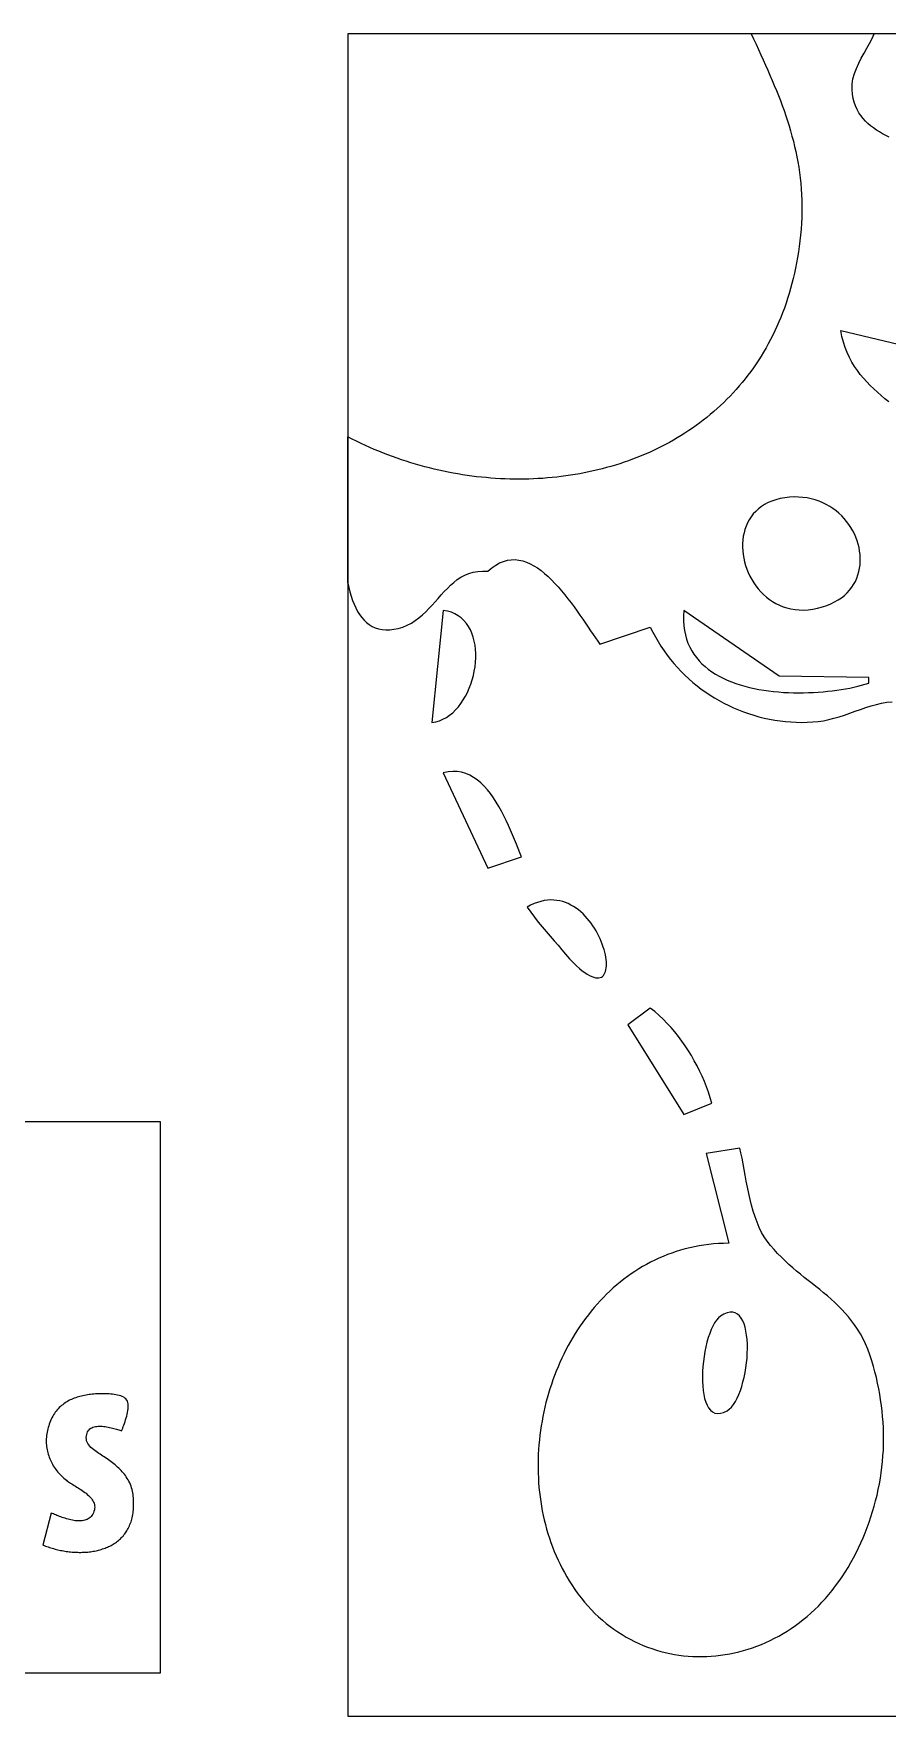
# Model space of a CAD drawing. Header units: millimetres. Extents: x 1 to 3601, y 1 to 1248.
# Drawn here: x 258.1 to 410.5, y 794.3 to 1094.8 of the extents above; entities that cross this region are included whole.
import ezdxf

# ---------------------------------------------------------------- set-up
doc = ezdxf.new("R2010")
doc.units = ezdxf.units.MM
doc.layers.add('MARCATGE', color=1, linetype='Continuous', lineweight=5)
doc.layers.add('NO IMPRES', color=5, linetype='Continuous', lineweight=5)

msp = doc.modelspace()

# ---------------------------------------------------------------- linework, layer by layer
at = {"layer": 'MARCATGE'}
msp.add_line((314.19, 996.66), (314.19, 1022.81), dxfattribs=at)
for points in [[(386.19, 1094.81), (386.63, 1093.86), (387.07, 1092.92), (387.5, 1091.98), (387.93, 1091.05), (388.35, 1090.13), (388.76, 1089.21), (389.17, 1088.29), (389.56, 1087.38), (389.95, 1086.47), (390.33, 1085.57), (390.7, 1084.67), (391.06, 1083.76), (391.41, 1082.86), (391.74, 1081.96), (392.07, 1081.06), (392.38, 1080.16), (392.68, 1079.26), (392.97, 1078.35), (393.24, 1077.44), (393.49, 1076.53), (393.74, 1075.62), (393.96, 1074.69), (394.17, 1073.77), (394.36, 1072.84), (394.54, 1071.9), (394.7, 1070.95), (394.84, 1070), (394.96, 1069.04), (395.06, 1068.06), (395.14, 1067.08), (395.2, 1066.09), (395.24, 1065.09), (395.26, 1064.08), (395.26, 1063.05), (395.23, 1062.01), (395.19, 1060.96), (395.11, 1059.89), (395.02, 1058.81), (394.91, 1057.81), (394.78, 1056.81), (394.64, 1055.83), (394.49, 1054.86), (394.32, 1053.9), (394.13, 1052.96), (393.93, 1052.02), (393.72, 1051.1), (393.49, 1050.19), (393.24, 1049.29), (392.98, 1048.4), (392.71, 1047.53), (392.43, 1046.67), (392.13, 1045.82), (391.81, 1044.98), (391.49, 1044.15), (391.15, 1043.34), (390.8, 1042.53), (390.43, 1041.74), (390.06, 1040.96), (389.67, 1040.2), (389.26, 1039.44), (388.85, 1038.7), (388.42, 1037.96), (387.99, 1037.24), (387.54, 1036.54), (387.07, 1035.84), (386.6, 1035.15), (386.12, 1034.48), (385.62, 1033.82), (385.12, 1033.17), (384.6, 1032.53), (384.08, 1031.91), (383.54, 1031.29), (382.99, 1030.69), (382.44, 1030.1), (381.87, 1029.52), (381.3, 1028.95), (380.71, 1028.4), (380.12, 1027.85), (379.51, 1027.32), (378.9, 1026.8), (378.28, 1026.29), (377.65, 1025.79), (377.01, 1025.31), (376.36, 1024.83), (375.71, 1024.37), (375.05, 1023.92), (374.37, 1023.48), (373.7, 1023.05), (373.01, 1022.63), (372.32, 1022.23), (371.62, 1021.83), (370.91, 1021.45), (370.2, 1021.08), (369.48, 1020.72), (368.75, 1020.38), (368.02, 1020.04), (367.28, 1019.72), (366.53, 1019.4), (365.78, 1019.1), (365.03, 1018.81), (364.27, 1018.53), (363.5, 1018.27), (362.73, 1018.01), (361.95, 1017.77), (361.17, 1017.53), (360.38, 1017.31), (359.59, 1017.1), (358.8, 1016.9), (358, 1016.72), (357.19, 1016.54), (356.39, 1016.38), (355.58, 1016.22), (354.76, 1016.08), (353.95, 1015.95), (353.13, 1015.83), (352.3, 1015.72), (351.48, 1015.63), (350.65, 1015.54), (349.82, 1015.47), (348.99, 1015.4), (348.15, 1015.35), (347.31, 1015.31), (346.48, 1015.28), (345.64, 1015.26), (344.79, 1015.26), (343.95, 1015.26), (343.11, 1015.28), (342.26, 1015.31), (341.42, 1015.34), (340.57, 1015.39), (339.72, 1015.45), (338.88, 1015.53), (338.03, 1015.61), (337.18, 1015.7), (336.34, 1015.81), (335.49, 1015.92), (334.64, 1016.05), (333.8, 1016.19), (332.96, 1016.34), (332.11, 1016.5), (331.27, 1016.67), (330.43, 1016.85), (329.59, 1017.05), (328.76, 1017.25), (327.92, 1017.47), (327.09, 1017.69), (326.26, 1017.93), (325.43, 1018.18), (324.6, 1018.44), (323.78, 1018.71), (322.96, 1018.99), (322.15, 1019.28), (321.33, 1019.59), (320.52, 1019.9), (319.72, 1020.23), (318.91, 1020.56), (318.11, 1020.91), (317.32, 1021.27), (316.53, 1021.64), (315.74, 1022.02), (314.96, 1022.41), (314.19, 1022.81)], [(410.87, 1076.34), (410.27, 1076.63), (409.68, 1076.94), (409.11, 1077.26), (408.56, 1077.6), (408.03, 1077.97), (407.52, 1078.35), (407.04, 1078.76), (406.59, 1079.2), (406.17, 1079.67), (405.78, 1080.17), (405.43, 1080.7), (405.12, 1081.28), (404.85, 1081.9), (404.62, 1082.55), (404.44, 1083.26), (404.31, 1084.01), (404.23, 1084.82), (404.24, 1085.78), (404.38, 1086.74), (404.64, 1087.68), (404.98, 1088.6), (405.4, 1089.52), (405.86, 1090.42), (406.35, 1091.31), (406.85, 1092.2), (407.34, 1093.08), (407.79, 1093.95), (408.19, 1094.81), (386.19, 1094.81)], [(410.78, 1029.05), (410.09, 1029.62), (409.41, 1030.2), (408.74, 1030.78), (408.09, 1031.38), (407.46, 1031.99), (406.84, 1032.62), (406.26, 1033.27), (405.69, 1033.95), (405.16, 1034.65), (404.66, 1035.39), (404.19, 1036.17), (403.75, 1036.99), (403.35, 1037.85), (403, 1038.76), (402.68, 1039.72), (402.41, 1040.74), (402.19, 1041.81), (424.19, 1036.54)], [(392.19, 1011.94), (391.37, 1011.79), (390.6, 1011.59), (389.88, 1011.35), (389.21, 1011.06), (388.59, 1010.73), (388.02, 1010.36), (387.49, 1009.95), (387.01, 1009.51), (386.58, 1009.04), (386.19, 1008.54), (385.85, 1008.01), (385.55, 1007.46), (385.3, 1006.88), (385.09, 1006.29), (384.92, 1005.67), (384.8, 1005.05), (384.71, 1004.41), (384.66, 1003.76), (384.66, 1003.11), (384.69, 1002.45), (384.77, 1001.79), (384.88, 1001.13), (385.02, 1000.48), (385.21, 999.83), (385.43, 999.19), (385.68, 998.56), (385.97, 997.94), (386.29, 997.34), (386.65, 996.75), (387.04, 996.19), (387.46, 995.65), (387.92, 995.14), (388.4, 994.65), (388.91, 994.19), (389.46, 993.77), (390.03, 993.39), (390.63, 993.04), (391.26, 992.73), (391.91, 992.47), (392.59, 992.25), (393.3, 992.08), (394.03, 991.96), (394.78, 991.9), (395.56, 991.89), (396.36, 991.94), (397.19, 992.04), (398.07, 992.22), (398.91, 992.44), (399.69, 992.7), (400.42, 992.99), (401.1, 993.32), (401.73, 993.69), (402.31, 994.09), (402.84, 994.51), (403.33, 994.97), (403.77, 995.44), (404.16, 995.95), (404.5, 996.47), (404.8, 997.01), (405.05, 997.57), (405.26, 998.15), (405.43, 998.74), (405.56, 999.34), (405.64, 999.94), (405.68, 1000.56), (405.69, 1001.18), (405.65, 1001.8), (405.57, 1002.42), (405.46, 1003.04), (405.31, 1003.66), (405.12, 1004.27), (404.89, 1004.87), (404.63, 1005.47), (404.34, 1006.05), (404.01, 1006.61), (403.64, 1007.17), (403.25, 1007.7), (402.82, 1008.21), (402.36, 1008.7), (401.87, 1009.17), (401.35, 1009.6), (400.8, 1010.01), (400.23, 1010.39), (399.62, 1010.74), (398.99, 1011.05), (398.33, 1011.33), (397.65, 1011.56), (396.94, 1011.75), (396.2, 1011.91), (395.45, 1012.01), (394.66, 1012.07), (393.86, 1012.08), (393.04, 1012.04), (392.19, 1011.94)], [(314.19, 996.66), (314.35, 995.9), (314.55, 995.11), (314.77, 994.34), (315.02, 993.61), (315.29, 992.91), (315.59, 992.26), (315.92, 991.64), (316.28, 991.07), (316.66, 990.55), (317.08, 990.08), (317.53, 989.65), (318.01, 989.28), (318.53, 988.97), (319.08, 988.72), (319.67, 988.53), (320.29, 988.41), (320.96, 988.35), (321.66, 988.36), (322.4, 988.44), (323.19, 988.6), (324.02, 988.85), (324.8, 989.17), (325.54, 989.55), (326.23, 989.99), (326.88, 990.47), (327.5, 991), (328.1, 991.56), (328.67, 992.14), (329.23, 992.74), (329.78, 993.36), (330.32, 993.97), (330.86, 994.58), (331.4, 995.18), (331.96, 995.76), (332.53, 996.31), (333.12, 996.83), (333.73, 997.31), (334.38, 997.73), (335.06, 998.1), (335.78, 998.4), (336.55, 998.63), (337.37, 998.78), (338.25, 998.84), (339.19, 998.81), (339.89, 999.41), (340.59, 999.91), (341.28, 1000.29), (341.98, 1000.58), (342.67, 1000.77), (343.36, 1000.86), (344.04, 1000.88), (344.72, 1000.81), (345.4, 1000.66), (346.07, 1000.44), (346.73, 1000.15), (347.39, 999.8), (348.04, 999.4), (348.68, 998.94), (349.31, 998.43), (349.94, 997.87), (350.56, 997.28), (351.17, 996.65), (351.76, 996), (352.35, 995.31), (352.93, 994.61), (353.49, 993.9), (354.04, 993.17), (354.58, 992.43), (355.11, 991.7), (355.62, 990.97), (356.12, 990.25), (356.61, 989.54), (357.08, 988.84), (357.53, 988.17), (357.97, 987.53), (358.39, 986.92), (358.8, 986.35), (359.19, 985.81), (368.19, 988.81), (368.62, 987.93), (369.09, 987.08), (369.58, 986.24), (370.09, 985.42), (370.64, 984.61), (371.2, 983.83), (371.79, 983.07), (372.41, 982.33), (373.05, 981.62), (373.7, 980.92), (374.38, 980.25), (375.08, 979.6), (375.81, 978.97), (376.55, 978.36), (377.3, 977.78), (378.08, 977.23), (378.87, 976.69), (379.68, 976.19), (380.51, 975.71), (381.34, 975.25), (382.2, 974.82), (383.07, 974.42), (383.95, 974.05), (384.84, 973.7), (385.74, 973.38), (386.65, 973.09), (387.58, 972.83), (388.51, 972.6), (389.45, 972.4), (390.4, 972.23), (391.36, 972.09), (392.32, 971.97), (393.29, 971.9), (394.26, 971.85), (395.24, 971.83), (396.22, 971.85), (397.2, 971.9), (398.19, 971.99), (399.11, 972.12), (400.04, 972.31), (400.97, 972.55), (401.91, 972.83), (402.86, 973.14), (403.81, 973.48), (404.76, 973.82), (405.71, 974.15), (406.66, 974.48), (407.61, 974.78), (408.55, 975.04), (409.49, 975.26), (410.43, 975.42), (411.36, 975.52)], [(331.19, 991.81), (329.19, 971.81), (329.87, 971.93), (330.53, 972.12), (331.17, 972.39), (331.77, 972.72), (332.35, 973.11), (332.9, 973.55), (333.42, 974.05), (333.91, 974.6), (334.37, 975.19), (334.79, 975.82), (335.18, 976.49), (335.54, 977.18), (335.86, 977.91), (336.14, 978.65), (336.39, 979.41), (336.59, 980.19), (336.76, 980.97), (336.89, 981.76), (336.97, 982.55), (337.02, 983.34), (337.02, 984.12), (336.98, 984.88), (336.89, 985.63), (336.75, 986.35), (336.57, 987.06), (336.34, 987.73), (336.06, 988.36), (335.73, 988.96), (335.35, 989.51), (334.92, 990.02), (334.44, 990.47), (333.9, 990.87), (333.3, 991.21), (332.66, 991.48), (331.95, 991.68), (331.19, 991.81)], [(374.19, 991.81), (374.13, 990.87), (374.13, 989.96), (374.18, 989.09), (374.29, 988.26), (374.45, 987.46), (374.66, 986.7), (374.92, 985.97), (375.23, 985.28), (375.58, 984.62), (375.98, 983.99), (376.42, 983.39), (376.89, 982.83), (377.41, 982.29), (377.96, 981.79), (378.54, 981.31), (379.16, 980.87), (379.81, 980.45), (380.49, 980.06), (381.19, 979.7), (381.92, 979.36), (382.67, 979.05), (383.45, 978.77), (384.24, 978.51), (385.06, 978.27), (385.88, 978.06), (386.73, 977.87), (387.58, 977.71), (388.45, 977.56), (389.32, 977.44), (390.21, 977.33), (391.09, 977.25), (391.99, 977.18), (392.88, 977.14), (393.77, 977.11), (394.66, 977.1), (395.55, 977.11), (396.43, 977.13), (397.31, 977.17), (398.17, 977.22), (399.03, 977.29), (399.87, 977.37), (400.69, 977.47), (401.51, 977.57), (402.3, 977.69), (403.07, 977.82), (403.82, 977.96), (404.55, 978.12), (405.25, 978.28), (405.93, 978.45), (406.57, 978.63), (407.19, 978.81), (407.19, 979.81), (391.19, 980.09), (374.19, 991.81)], [(331.19, 962.81), (339.19, 945.81), (345.19, 947.81), (344.89, 948.53), (344.59, 949.29), (344.27, 950.08), (343.93, 950.89), (343.59, 951.73), (343.22, 952.58), (342.84, 953.43), (342.45, 954.29), (342.03, 955.14), (341.6, 955.98), (341.14, 956.8), (340.66, 957.6), (340.16, 958.37), (339.64, 959.1), (339.09, 959.79), (338.52, 960.43), (337.92, 961.02), (337.3, 961.54), (336.64, 962), (335.96, 962.39), (335.24, 962.69), (334.5, 962.91), (333.72, 963.04), (332.91, 963.07), (332.07, 963), (331.19, 962.81)], [(346.19, 938.81), (346.84, 937.91), (347.5, 937.03), (348.18, 936.17), (348.87, 935.32), (349.58, 934.48), (350.3, 933.65), (351.04, 932.81), (351.71, 932.02), (352.39, 931.21), (353.06, 930.41), (353.75, 929.62), (354.47, 928.87), (355.02, 928.34), (355.55, 927.88), (356.04, 927.47), (356.5, 927.13), (356.94, 926.84), (357.35, 926.61), (357.73, 926.43), (358.08, 926.3), (358.41, 926.22), (358.71, 926.18), (358.98, 926.19), (359.23, 926.25), (359.45, 926.34), (359.65, 926.47), (359.82, 926.64), (359.97, 926.85), (360.09, 927.08), (360.19, 927.35), (360.27, 927.64), (360.32, 927.97), (360.35, 928.31), (360.36, 928.68), (360.34, 929.07), (360.3, 929.48), (360.24, 929.9), (360.16, 930.34), (360.05, 930.79), (359.93, 931.25), (359.79, 931.71), (359.62, 932.19), (359.44, 932.67), (359.23, 933.15), (359.01, 933.63), (358.76, 934.11), (358.5, 934.58), (358.22, 935.05), (357.93, 935.51), (357.61, 935.96), (357.28, 936.39), (356.93, 936.82), (356.56, 937.22), (356.18, 937.61), (355.78, 937.98), (355.36, 938.33), (354.93, 938.65), (354.48, 938.94), (354.02, 939.21), (353.55, 939.45), (353.06, 939.65), (352.56, 939.82), (352.04, 939.95), (351.51, 940.04), (350.96, 940.1), (350.41, 940.11), (349.84, 940.07), (349.26, 939.99), (348.67, 939.86), (348.06, 939.68), (347.45, 939.45), (346.82, 939.16), (346.19, 938.81)], [(368.19, 920.81), (364.19, 917.81), (374.19, 901.81), (379.19, 903.81), (378.89, 904.79), (378.57, 905.76), (378.22, 906.72), (377.84, 907.68), (377.43, 908.63), (377, 909.57), (376.54, 910.49), (376.05, 911.41), (375.54, 912.31), (375, 913.19), (374.43, 914.06), (373.84, 914.91), (373.22, 915.73), (372.58, 916.54), (371.91, 917.32), (371.22, 918.07), (370.5, 918.8), (369.75, 919.5), (368.98, 920.17), (368.19, 920.81)], [(378.19, 894.81), (382.19, 878.81), (381.28, 878.79), (380.39, 878.75), (379.5, 878.68), (378.63, 878.59), (377.77, 878.47), (376.92, 878.34), (376.07, 878.18), (375.24, 878), (374.42, 877.79), (373.61, 877.57), (372.81, 877.32), (372.02, 877.05), (371.25, 876.77), (370.48, 876.46), (369.72, 876.13), (368.98, 875.79), (368.25, 875.42), (367.53, 875.04), (366.82, 874.64), (366.12, 874.22), (365.44, 873.79), (364.76, 873.33), (364.1, 872.86), (363.45, 872.38), (362.81, 871.87), (362.19, 871.36), (361.58, 870.82), (360.98, 870.28), (360.39, 869.71), (359.81, 869.14), (359.25, 868.55), (358.7, 867.94), (358.16, 867.33), (357.64, 866.7), (357.13, 866.05), (356.63, 865.4), (356.14, 864.73), (355.67, 864.06), (355.21, 863.37), (354.77, 862.67), (354.34, 861.96), (353.92, 861.24), (353.52, 860.52), (353.13, 859.78), (352.75, 859.03), (352.39, 858.28), (352.04, 857.52), (351.71, 856.75), (351.39, 855.97), (351.08, 855.19), (350.79, 854.4), (350.52, 853.6), (350.26, 852.8), (350.01, 851.99), (349.78, 851.17), (349.56, 850.35), (349.36, 849.53), (349.17, 848.71), (349, 847.87), (348.85, 847.04), (348.71, 846.2), (348.58, 845.36), (348.47, 844.52), (348.38, 843.68), (348.3, 842.83), (348.24, 841.99), (348.19, 841.14), (348.16, 840.29), (348.14, 839.44), (348.14, 838.59), (348.16, 837.75), (348.2, 836.9), (348.25, 836.06), (348.31, 835.21), (348.4, 834.37), (348.5, 833.53), (348.62, 832.7), (348.75, 831.86), (348.9, 831.03), (349.07, 830.21), (349.25, 829.39), (349.46, 828.57), (349.68, 827.76), (349.91, 826.95), (350.17, 826.15), (350.44, 825.35), (350.73, 824.57), (351.04, 823.78), (351.36, 823.01), (351.71, 822.24), (352.07, 821.48), (352.45, 820.73), (352.85, 819.99), (353.26, 819.25), (353.7, 818.53), (354.15, 817.81), (354.7, 817), (355.26, 816.22), (355.84, 815.47), (356.43, 814.74), (357.04, 814.04), (357.67, 813.36), (358.31, 812.72), (358.96, 812.1), (359.63, 811.5), (360.31, 810.93), (361, 810.39), (361.7, 809.88), (362.42, 809.39), (363.14, 808.93), (363.88, 808.49), (364.62, 808.08), (365.38, 807.69), (366.14, 807.34), (366.91, 807), (367.69, 806.7), (368.48, 806.42), (369.27, 806.16), (370.07, 805.93), (370.87, 805.73), (371.68, 805.55), (372.49, 805.39), (373.31, 805.26), (374.13, 805.16), (374.95, 805.08), (375.78, 805.03), (376.6, 805), (377.43, 805), (378.26, 805.02), (379.08, 805.06), (379.91, 805.14), (380.74, 805.23), (381.56, 805.35), (382.38, 805.49), (383.2, 805.66), (384.02, 805.86), (384.83, 806.07), (385.64, 806.31), (386.44, 806.58), (387.24, 806.87), (388.03, 807.18), (388.82, 807.52), (389.6, 807.88), (390.37, 808.26), (391.13, 808.67), (391.89, 809.1), (392.63, 809.56), (393.37, 810.03), (394.09, 810.54), (394.81, 811.06), (395.51, 811.61), (396.2, 812.18), (396.88, 812.77), (397.55, 813.39), (398.2, 814.03), (398.84, 814.69), (399.47, 815.38), (400.08, 816.08), (400.67, 816.81), (401.28, 817.61), (401.87, 818.42), (402.44, 819.24), (402.99, 820.07), (403.51, 820.92), (404.01, 821.77), (404.49, 822.64), (404.95, 823.51), (405.39, 824.4), (405.81, 825.3), (406.2, 826.2), (406.58, 827.12), (406.94, 828.05), (407.27, 828.98), (407.59, 829.93), (407.89, 830.88), (408.17, 831.84), (408.43, 832.81), (408.67, 833.82), (408.9, 834.82), (409.1, 835.82), (409.27, 836.83), (409.42, 837.83), (409.55, 838.84), (409.65, 839.84), (409.74, 840.84), (409.8, 841.85), (409.83, 842.85), (409.84, 843.85), (409.84, 844.85), (409.8, 845.85), (409.75, 846.85), (409.68, 847.85), (409.58, 848.85), (409.46, 849.85), (409.32, 850.85), (409.16, 851.85), (408.97, 852.84), (408.77, 853.84), (408.55, 854.83), (408.3, 855.83), (408.03, 856.82), (407.75, 857.81), (407.4, 858.88), (407.02, 859.89), (406.61, 860.85), (406.17, 861.76), (405.7, 862.62), (405.2, 863.44), (404.68, 864.22), (404.14, 864.96), (403.57, 865.67), (402.98, 866.35), (402.38, 867), (401.76, 867.63), (401.12, 868.23), (400.47, 868.82), (399.81, 869.4), (399.14, 869.96), (398.46, 870.52), (397.77, 871.07), (397.08, 871.61), (396.39, 872.16), (395.69, 872.72), (395, 873.28), (394.31, 873.85), (393.62, 874.44), (392.93, 875.04), (392.26, 875.67), (391.59, 876.31), (390.93, 876.99), (390.29, 877.69), (389.66, 878.43), (389.04, 879.2), (388.53, 879.94), (388.06, 880.75), (387.64, 881.63), (387.25, 882.56), (386.9, 883.53), (386.58, 884.54), (386.28, 885.58), (386.02, 886.64), (385.77, 887.72), (385.54, 888.8), (385.33, 889.88), (385.13, 890.94), (384.94, 891.99), (384.75, 893.01), (384.57, 893.99), (384.38, 894.93), (384.19, 895.81), (378.19, 894.81)], [(380.7, 865.77), (380.34, 865.47), (379.99, 865.07), (379.66, 864.59), (379.35, 864.03), (379.06, 863.4), (378.79, 862.71), (378.54, 861.96), (378.31, 861.16), (378.11, 860.33), (377.93, 859.47), (377.79, 858.59), (377.67, 857.69), (377.58, 856.79), (377.52, 855.9), (377.49, 855.01), (377.5, 854.15), (377.54, 853.32), (377.62, 852.52), (377.74, 851.77), (377.89, 851.07), (378.09, 850.44), (378.33, 849.87), (378.61, 849.39), (378.93, 848.99), (379.3, 848.69), (379.72, 848.49), (380.19, 848.4), (380.7, 848.44), (381.27, 848.6), (381.89, 848.9), (382.29, 849.18), (382.67, 849.55), (383.03, 850.01), (383.38, 850.53), (383.7, 851.13), (383.99, 851.78), (384.27, 852.49), (384.52, 853.25), (384.74, 854.04), (384.94, 854.86), (385.11, 855.7), (385.26, 856.56), (385.37, 857.43), (385.46, 858.3), (385.51, 859.17), (385.53, 860.02), (385.52, 860.85), (385.47, 861.65), (385.39, 862.41), (385.27, 863.13), (385.12, 863.81), (384.93, 864.42), (384.69, 864.97), (384.42, 865.44), (384.11, 865.84), (383.76, 866.15), (383.36, 866.37), (382.92, 866.48), (382.43, 866.48), (381.9, 866.37), (381.32, 866.13), (380.7, 865.77)], [(267.48, 844.12), (267.5, 844.42), (267.55, 844.68), (267.63, 844.92), (267.72, 845.14), (267.84, 845.33), (267.97, 845.5), (268.12, 845.64), (268.29, 845.77), (268.47, 845.87), (268.67, 845.96), (268.88, 846.02), (269.1, 846.07), (269.33, 846.11), (269.57, 846.13), (269.82, 846.14), (270.07, 846.13), (270.33, 846.12), (270.59, 846.09), (270.85, 846.06), (271.11, 846.02), (271.37, 845.97), (271.63, 845.91), (271.89, 845.85), (272.14, 845.79), (272.38, 845.73), (272.62, 845.67), (272.85, 845.6), (273.07, 845.54), (273.28, 845.48), (273.48, 845.42), (273.66, 845.37), (273.83, 845.32), (273.9, 845.54), (273.99, 845.79), (274.09, 846.06), (274.19, 846.35), (274.29, 846.65), (274.4, 846.96), (274.5, 847.29), (274.6, 847.62), (274.7, 847.95), (274.78, 848.28), (274.85, 848.61), (274.91, 848.94), (274.95, 849.26), (274.98, 849.56), (274.98, 849.85), (274.96, 850.12), (274.91, 850.37), (274.83, 850.6), (274.72, 850.81), (274.56, 851), (274.37, 851.16), (274.15, 851.31), (273.9, 851.43), (273.64, 851.54), (273.35, 851.63), (273.06, 851.7), (272.75, 851.76), (272.44, 851.81), (272.14, 851.85), (271.83, 851.87), (271.54, 851.89), (271.25, 851.9), (270.99, 851.91), (270.74, 851.92), (270.53, 851.92), (270.24, 851.92), (269.95, 851.92), (269.67, 851.91), (269.38, 851.9), (269.1, 851.89), (268.82, 851.87), (268.53, 851.84), (268.25, 851.82), (267.98, 851.78), (267.7, 851.74), (267.43, 851.7), (267.15, 851.65), (266.88, 851.59), (266.62, 851.53), (266.35, 851.47), (266.09, 851.39), (265.83, 851.31), (265.58, 851.23), (265.33, 851.14), (265.08, 851.04), (264.83, 850.93), (264.6, 850.82), (264.36, 850.7), (264.13, 850.57), (263.9, 850.43), (263.68, 850.29), (263.47, 850.14), (263.26, 849.98), (263.05, 849.81), (262.85, 849.64), (262.66, 849.45), (262.47, 849.26), (262.29, 849.06), (262.11, 848.85), (261.94, 848.63), (261.78, 848.4), (261.63, 848.16), (261.48, 847.91), (261.34, 847.66), (261.21, 847.39), (261.08, 847.11), (260.96, 846.82), (260.86, 846.52), (260.76, 846.23), (260.67, 845.93), (260.6, 845.64), (260.53, 845.35), (260.47, 845.05), (260.42, 844.76), (260.39, 844.47), (260.36, 844.19), (260.34, 843.9), (260.33, 843.61), (260.33, 843.33), (260.34, 843.05), (260.36, 842.76), (260.39, 842.49), (260.43, 842.21), (260.48, 841.93), (260.54, 841.66), (260.6, 841.39), (260.67, 841.12), (260.76, 840.86), (260.85, 840.6), (260.95, 840.34), (261.06, 840.08), (261.18, 839.83), (261.3, 839.58), (261.44, 839.33), (261.58, 839.09), (261.73, 838.85), (261.89, 838.61), (262.06, 838.38), (262.24, 838.15), (262.42, 837.93), (262.61, 837.71), (262.81, 837.49), (263.02, 837.28), (263.24, 837.07), (263.46, 836.87), (263.69, 836.67), (263.93, 836.48), (264.09, 836.35), (264.27, 836.23), (264.46, 836.1), (264.66, 835.97), (264.87, 835.84), (265.09, 835.7), (265.32, 835.57), (265.56, 835.42), (265.79, 835.28), (266.03, 835.13), (266.28, 834.98), (266.52, 834.82), (266.76, 834.66), (266.99, 834.49), (267.22, 834.32), (267.44, 834.15), (267.66, 833.97), (267.86, 833.79), (268.05, 833.6), (268.23, 833.41), (268.39, 833.21), (268.54, 833.01), (268.66, 832.8), (268.77, 832.59), (268.86, 832.37), (268.92, 832.14), (268.96, 831.91), (268.98, 831.68), (268.96, 831.43), (268.92, 831.18), (268.84, 830.93), (268.74, 830.66), (268.62, 830.43), (268.48, 830.21), (268.33, 830.03), (268.17, 829.86), (268, 829.71), (267.81, 829.59), (267.62, 829.48), (267.41, 829.39), (267.2, 829.33), (266.97, 829.27), (266.74, 829.24), (266.51, 829.21), (266.26, 829.21), (266.02, 829.21), (265.76, 829.23), (265.51, 829.26), (265.25, 829.3), (264.99, 829.34), (264.73, 829.4), (264.47, 829.46), (264.21, 829.53), (263.95, 829.61), (263.69, 829.69), (263.43, 829.78), (263.18, 829.86), (262.94, 829.95), (262.7, 830.04), (262.46, 830.13), (262.23, 830.22), (262.01, 830.31), (261.8, 830.39), (261.6, 830.47), (261.41, 830.55), (261.23, 830.62)], [(269.93, 841.14), (269.7, 841.28), (269.47, 841.43), (269.23, 841.6), (268.99, 841.77), (268.75, 841.95), (268.52, 842.14), (268.3, 842.35), (268.1, 842.56), (267.91, 842.79), (267.76, 843.03), (267.63, 843.28), (267.54, 843.55), (267.49, 843.83), (267.48, 844.12)], [(261.23, 830.62), (259.73, 824.92), (259.96, 824.83), (260.19, 824.74), (260.43, 824.65), (260.67, 824.57), (260.91, 824.49), (261.15, 824.41), (261.39, 824.34), (261.64, 824.27), (261.89, 824.2), (262.14, 824.14), (262.39, 824.08), (262.64, 824.02), (262.89, 823.97), (263.14, 823.92), (263.4, 823.87), (263.65, 823.83), (263.91, 823.79), (264.17, 823.75), (264.42, 823.72), (264.68, 823.7), (264.94, 823.67), (265.2, 823.65), (265.45, 823.64), (265.71, 823.62), (265.97, 823.62), (266.22, 823.61), (266.48, 823.61), (266.73, 823.62), (266.98, 823.62), (267.24, 823.64), (267.49, 823.65), (267.74, 823.67), (267.99, 823.7), (268.24, 823.73), (268.48, 823.76), (268.73, 823.8), (268.97, 823.85), (269.21, 823.9), (269.45, 823.95), (269.68, 824.01), (269.91, 824.07), (270.14, 824.13), (270.37, 824.21), (270.6, 824.28), (270.82, 824.36), (271.04, 824.45), (271.26, 824.54), (271.47, 824.64), (271.68, 824.74), (271.89, 824.84), (272.09, 824.96), (272.29, 825.07), (272.48, 825.19), (272.67, 825.32), (272.86, 825.45), (273.04, 825.59), (273.22, 825.74), (273.39, 825.88), (273.56, 826.04), (273.73, 826.2), (273.89, 826.36), (274.04, 826.53), (274.19, 826.71), (274.34, 826.89), (274.47, 827.08), (274.61, 827.28), (274.73, 827.48), (274.86, 827.68), (274.97, 827.89), (275.08, 828.11), (275.19, 828.33), (275.28, 828.56), (275.37, 828.8), (275.46, 829.04), (275.54, 829.29), (275.61, 829.54), (275.67, 829.8), (275.73, 830.07), (275.78, 830.35), (275.82, 830.62), (275.86, 830.91), (275.89, 831.2), (275.91, 831.5), (275.92, 831.81), (275.93, 832.12), (275.93, 832.44), (275.92, 832.75), (275.91, 833.06), (275.89, 833.36), (275.86, 833.67), (275.83, 833.97), (275.78, 834.26), (275.72, 834.56), (275.65, 834.85), (275.57, 835.14), (275.47, 835.44), (275.36, 835.73), (275.23, 836.02), (275.09, 836.3), (274.94, 836.56), (274.79, 836.82), (274.62, 837.08), (274.45, 837.32), (274.27, 837.56), (274.09, 837.79), (273.89, 838.01), (273.69, 838.23), (273.49, 838.44), (273.28, 838.65), (273.06, 838.85), (272.84, 839.05), (272.61, 839.24), (272.38, 839.42), (272.15, 839.61), (271.91, 839.79), (271.67, 839.97), (271.43, 840.14), (271.18, 840.31), (270.93, 840.48), (270.68, 840.65), (270.43, 840.81), (270.18, 840.97), (269.93, 841.14)]]:
    msp.add_lwpolyline(points, dxfattribs=at)
at = {"layer": 'NO IMPRES'}
msp.add_lwpolyline([(314.19, 1094.81), (314.19, 794.33), (579.7, 794.33), (579.7, 1094.81)], close=True, dxfattribs=at)
msp.add_lwpolyline([(39.53, 900.52), (39.53, 802.12), (280.73, 802.12), (280.73, 900.52), (39.53, 900.52)], dxfattribs=at)

doc.saveas('drawing.dxf')
